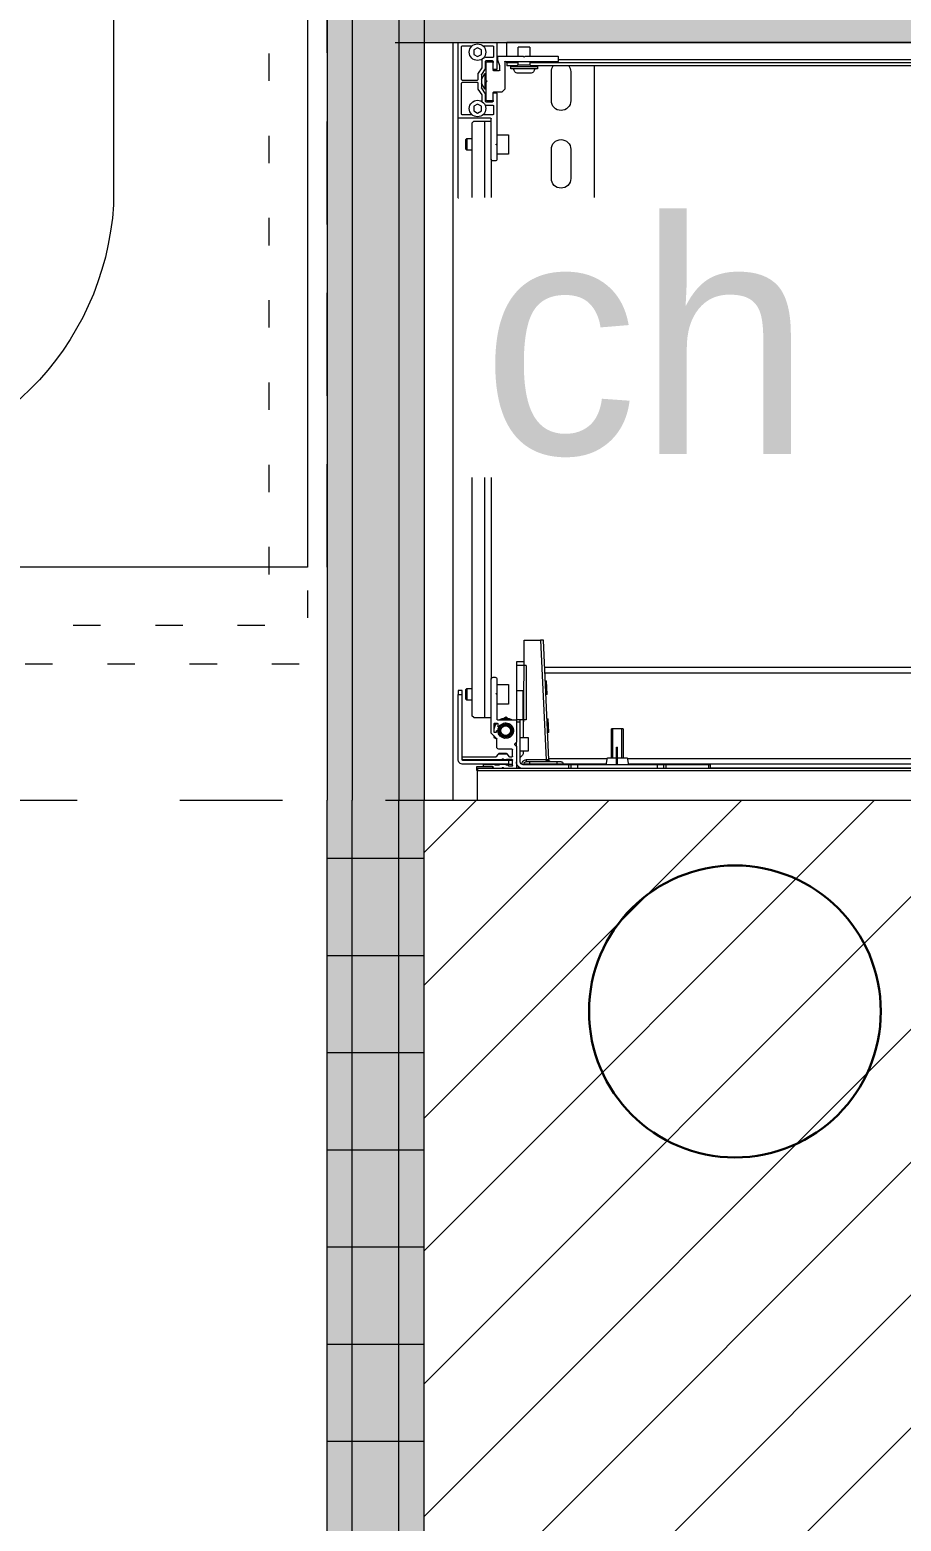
# Model space of a CAD drawing. Header units: centimetres. Extents: x 2738 to 7810, y 2495 to 5758.
# Drawn here: x 4550.1 to 4595, y 4009.3 to 4086 of the extents above; entities that cross this region are included whole.
import ezdxf

# ---------------------------------------------------------------- set-up
doc = ezdxf.new("R2010")
doc.units = ezdxf.units.CM
doc.header["$LTSCALE"] = 12.7
for name, pattern in [('Style de ligne -1', [0.83328, 0.41656, -0.41672]), ('Style de ligne -11', [0.694444, 0.41656, -0.277884]), ('Style de ligne -13', [0.295276, 0.19685, -0.098425]), ('Style de ligne -19', [0.333333, 0.111111, -0.222222])]:
    doc.linetypes.add(name, pattern=pattern)
for name, color, linetype, lineweight in [('B aménagement intérieur', 7, 'Continuous', 5), ('B Faux plafonds', 7, 'Continuous', 5), ('B GÈnÈral', 7, 'Continuous', 5), ('B Général', 7, 'Continuous', 5), ('C ANNOTATIONS-prestations', 7, 'Continuous', 5), ('F REMPLISSAGE-vert clair', 7, 'Continuous', 13), ('F REMPLISSAGE-vert clair-1', 7, 'Continuous', 5), ('F REMPLISSAGE-vert foncÈ', 7, 'Continuous', 5), ('F REMPLISSAGE-vert foncé', 7, 'Continuous', 13), ('F REMPLISSAGE-vert hachurÈ', 7, 'Continuous', 5), ('F REMPLISSAGE-vert hachuré', 7, 'Continuous', 13), ('prlm-ELEC-CFO', 1, 'Continuous', 25)]:
    doc.layers.add(name, color=color, linetype=linetype, lineweight=lineweight)
doc.layers.add('B faience', color=7, linetype='Style de ligne -11', lineweight=13, true_color=0x0040ff)
doc.styles.add('prlm-elec-cfo', font='comic.ttf', dxfattribs={"height": 12})
pattern_1 = [(180, (4771.9086, 3368.396), (5e-14, 5), [])]

# ---------------------------------------------------------------- blocks, each defined once
blk = doc.blocks.new('G 100_80')
at = {"layer": 'B Général', "color": 7, "linetype": 'Continuous', "lineweight": 5}
blk.add_line((48.52, 43.75), (48.52, -43.75), dxfattribs=at)
at = {"layer": 'B Général', "color": 7, "linetype": 'Continuous', "lineweight": 5, "flags": 128}
blk.add_lwpolyline([(9.5, -45), (9.5, 45), (48.52, 45), (48.52, -45)], close=True, dxfattribs=at)
at = {"layer": 'C ANNOTATIONS-prestations', "lineweight": 5}
for p, q in [((46.87, 43.75), (46.87, -43.75)), ((46.97, -43.75), (46.97, 43.75)), ((9.5, 42.25), (9.5, -42.25)), ((10.55, 41.05), (10.55, -41.05)), ((10.7, 41), (10.7, -41)), ((10.4, 39.6), (10.4, -39.6)), ((46.65, 1.6), (46.65, -35.984)), ((46.85, 1.667), (46.85, -31.75)), ((41.65, -40.287), (41.65, 1.325)), ((41.95, -40.274), (41.95, 1.325)), ((46.35, -36.044), (46.35, 1.5)), ((46.67, -31.75), (46.67, -31.85)), ((46.87, -31.75), (46.67, -31.75)), ((46.67, -31.85), (46.67, -34.033)), ((46.67, -31.85), (46.87, -31.85)), ((46.87, -34.033), (46.67, -34.033)), ((46.67, -34.033), (46.67, -34.168)), ((46.67, -34.168), (46.67, -34.5)), ((46.67, -34.168), (46.87, -34.168)), ((46.67, -34.5), (46.67, -38.6)), ((46.67, -34.5), (46.87, -34.5)), ((46.32, -36.05), (46.67, -35.98)), ((46.32, -36.55), (46.32, -36.05)), ((44.82, -36.25), (44.82, -36.85)), ((44.82, -36.25), (46.32, -36.25)), ((46.32, -36.311), (44.82, -36.311)), ((46.32, -36.789), (44.82, -36.789)), ((45.911, -36.55), (45.775, -36.55)), ((45.775, -36.6), (45.775, -36.55)), ((45.911, -36.6), (45.775, -36.6)), ((46.67, -36.55), (45.911, -36.55)), ((45.911, -36.6), (45.911, -36.55)), ((46.67, -36.6), (45.911, -36.6)), ((46.32, -37.05), (46.32, -36.6)), ((46.32, -36.85), (44.82, -36.85)), ((46.67, -37.12), (46.32, -37.05)), ((46.35, -40.074), (46.35, -37.056)), ((46.65, -37.116), (46.65, -39.35)), ((10.7, -37.75), (17.5, -37.75)), ((17.5, -37.75), (18, -38.25)), ((18, -38.25), (18, -43.05)), ((11, -38.95), (12.5, -38.95)), ((15, -38.95), (16.5, -38.95)), ((46.67, -38.6), (46.67, -38.932)), ((46.67, -38.6), (46.87, -38.6)), ((46.67, -38.932), (46.67, -39.067)), ((46.87, -38.932), (46.67, -38.932)), ((46.67, -39.067), (46.67, -41.4)), ((46.67, -39.067), (46.87, -39.067)), ((10.2, -41.3), (10.2, -39.63)), ((10.23, -39.6), (10.47, -39.6)), ((10.5, -39.63), (10.5, -42.29)), ((46.52, -39.45), (46.52, -39.65)), ((46.52, -39.65), (46.52, -41.05)), ((46.62, -39.65), (46.52, -39.65)), ((46.67, -39.35), (46.62, -39.35)), ((46.62, -39.65), (46.62, -39.35)), ((46.62, -39.65), (46.67, -39.65)), ((46.62, -41.05), (46.62, -39.65)), ((10.7, -40.67), (10.75, -40.67)), ((10.75, -40.67), (10.75, -42.03)), ((10.75, -40.67), (10.85, -40.67)), ((10.85, -40.67), (10.85, -42.03)), ((12.5, -39.95), (11, -39.95)), ((16.5, -39.95), (15, -39.95)), ((46.413, -40.071), (40.27, -40.35)), ((40.27, -40.5), (46.42, -40.221)), ((40.27, -40.35), (40.27, -40.5)), ((40.27, -41.351), (40.27, -40.5)), ((43.056, -40.173), (42.354, -40.205)), ((42.357, -40.255), (42.354, -40.205)), ((43.056, -40.173), (43.058, -40.223)), ((45.018, -40.084), (44.316, -40.116)), ((44.319, -40.166), (44.316, -40.116)), ((45.018, -40.084), (45.02, -40.134)), ((46.425, -40.07), (46.413, -40.071)), ((46.413, -40.071), (46.42, -40.221)), ((46.42, -40.221), (46.425, -40.22)), ((46.42, -40.221), (46.42, -41.25)), ((9.75, -41.05), (9.75, -41.65)), ((9.75, -41.05), (10.2, -41.05)), ((10.25, -41.35), (10.2, -41.3)), ((10.2, -41.4), (10.25, -41.35)), ((10.2, -42.67), (10.2, -41.4)), ((10.5, -41.05), (10.65, -41.05)), ((10.65, -41.05), (10.75, -40.95)), ((10.65, -41.65), (10.65, -41.05)), ((11.08, -41.025), (11.08, -41.675)), ((44.47, -41.36), (40.27, -41.351)), ((41.37, -41.353), (41.37, -41.75)), ((41.57, -41.25), (44.37, -41.25)), ((41.57, -41.25), (41.57, -41.75)), ((42.87, -41.4), (42.87, -41.75)), ((44.37, -41.4), (42.87, -41.4)), ((44.37, -41.25), (44.37, -41.4)), ((44.37, -41.4), (44.37, -41.55)), ((44.37, -41.4), (45.27, -41.4)), ((44.472, -41.4), (44.47, -41.36)), ((45.27, -41.15), (45.97, -41.15)), ((45.27, -41.55), (45.27, -41.15)), ((45.97, -41.15), (45.97, -41.55)), ((45.97, -41.4), (46.067, -41.4)), ((46.42, -41.25), (46.52, -41.25)), ((46.52, -41.05), (46.52, -41.25)), ((46.62, -41.05), (46.52, -41.05)), ((46.67, -41.05), (46.62, -41.05)), ((46.62, -41.35), (46.62, -41.05)), ((46.62, -41.35), (46.67, -41.35)), ((10.2, -41.65), (9.75, -41.65)), ((10.65, -41.65), (10.5, -41.65)), ((10.55, -41.65), (10.55, -42.25)), ((10.75, -41.75), (10.65, -41.65)), ((10.7, -41.7), (10.7, -42.25)), ((10.75, -42.03), (10.7, -42.03)), ((10.85, -42.03), (10.75, -42.03)), ((14.25, -42.15), (15.25, -42.15)), ((14.25, -42.75), (14.25, -42.15)), ((15.25, -42.15), (15.25, -42.75)), ((41.37, -41.75), (41.57, -41.75)), ((41.57, -41.75), (42.87, -41.75)), ((42.55, -42.15), (43.55, -42.15)), ((42.55, -42.75), (42.55, -42.15)), ((42.87, -41.75), (44.37, -41.75)), ((43.55, -42.15), (43.55, -42.75)), ((44.278, -42.2), (44.22, -42.3)), ((44.37, -41.55), (44.37, -41.75)), ((44.47, -41.55), (44.37, -41.55)), ((44.37, -41.75), (44.4, -41.75)), ((44.37, -42.72), (44.37, -41.78)), ((44.4, -41.75), (45.508, -41.75)), ((46.52, -41.55), (44.47, -41.55)), ((44.47, -41.75), (44.47, -41.55)), ((45.114, -41.95), (44.726, -41.95)), ((45.732, -41.75), (45.508, -41.75)), ((45.529, -41.759), (45.599, -41.829)), ((45.641, -41.829), (45.711, -41.759)), ((45.732, -41.75), (46.84, -41.75)), ((45.87, -41.98), (45.87, -42.66)), ((46.24, -41.95), (45.9, -41.95)), ((46.133, -42.221), (46.257, -42.134)), ((46.27, -42.109), (46.27, -41.98)), ((46.4, -41.98), (46.4, -42.252)), ((46.72, -41.95), (46.43, -41.95)), ((46.45, -41.95), (46.45, -42.15)), ((46.45, -42.15), (46.45, -44.5)), ((46.45, -42.15), (46.65, -42.15)), ((46.65, -42.15), (46.65, -41.95)), ((46.65, -42.15), (46.65, -44.5)), ((46.661, -42.249), (46.7, -42.21)), ((46.7, -42.15), (46.7, -42.251)), ((46.72, -42.15), (46.7, -42.15)), ((46.75, -41.98), (46.75, -42.12)), ((46.765, -41.65), (46.87, -41.65)), ((46.84, -41.75), (46.87, -41.75)), ((9.5, -42.78), (9.5, -42.25)), ((10.2, -42.25), (9.5, -42.25)), ((9.5, -44.72), (9.5, -42.78)), ((9.53, -42.75), (10.87, -42.75)), ((9.68, -43.467), (9.68, -42.96)), ((9.71, -42.93), (10.24, -42.93)), ((10.395, -42.7), (10.23, -42.7)), ((10.27, -42.96), (10.27, -43.306)), ((10.695, -42.601), (10.405, -42.698)), ((10.45, -42.98), (10.45, -43.32)), ((10.87, -42.95), (10.48, -42.95)), ((10.55, -42.25), (10.5, -42.25)), ((10.5, -42.35), (11.9, -42.35)), ((10.5, -43.27), (10.5, -42.98)), ((10.55, -42.25), (10.7, -42.25)), ((10.92, -42.6), (10.705, -42.6)), ((10.87, -42.95), (10.92, -42.95)), ((10.9, -42.78), (10.9, -42.92)), ((10.95, -42.92), (10.95, -42.63)), ((11.9, -42.35), (12.05, -42.5)), ((12.05, -42.5), (12.05, -42.92)), ((12.08, -42.95), (12.13, -42.95)), ((12.1, -42.92), (12.1, -42.78)), ((12.13, -42.75), (14.7, -42.75)), ((12.52, -42.95), (12.13, -42.95)), ((12.5, -42.98), (12.5, -43.27)), ((12.55, -43.32), (12.55, -42.98)), ((12.73, -43.28), (12.73, -42.96)), ((12.76, -42.93), (13.19, -42.93)), ((13.22, -42.96), (13.22, -43.467)), ((14.7, -42.75), (14.729, -42.779)), ((14.7, -42.75), (14.8, -42.75)), ((14.771, -42.779), (14.8, -42.75)), ((14.8, -42.75), (15.5, -42.75)), ((15.6, -42.85), (15.6, -42.95)), ((42.17, -42.95), (42.17, -42.85)), ((42.27, -42.75), (42.958, -42.75)), ((42.958, -42.75), (43.082, -42.75)), ((42.979, -42.759), (42.999, -42.779)), ((43.041, -42.779), (43.061, -42.759)), ((43.082, -42.75), (44.34, -42.75)), ((44.22, -42.3), (44.278, -42.4)), ((44.54, -42.87), (44.54, -42.74)), ((44.54, -42.854), (44.566, -42.9)), ((44.57, -42.71), (44.68, -42.71)), ((44.99, -42.9), (44.57, -42.9)), ((44.71, -42.68), (44.71, -42.657)), ((44.92, -42.729), (44.92, -42.76)), ((44.95, -42.79), (44.99, -42.79)), ((45.02, -42.82), (45.02, -42.87)), ((45.321, -42.769), (45.049, -43.041)), ((45.184, -42.906), (45.27, -42.906)), ((45.27, -42.906), (45.328, -42.806)), ((45.77, -42.76), (45.342, -42.76)), ((46.07, -42.27), (46.09, -42.25)), ((46.07, -42.63), (46.07, -42.27)), ((46.07, -42.293), (46.12, -42.293)), ((46.07, -42.607), (46.12, -42.607)), ((46.09, -42.65), (46.07, -42.63)), ((46.09, -42.65), (46.09, -42.25)), ((46.09, -42.25), (46.12, -42.25)), ((46.12, -42.65), (46.09, -42.65)), ((46.12, -42.654), (46.12, -42.246)), ((46.257, -42.766), (46.133, -42.679)), ((46.27, -44.52), (46.27, -42.791)), ((46.371, -42.429), (46.411, -42.388)), ((46.411, -42.512), (46.371, -42.471)), ((46.4, -42.25), (46.45, -42.25)), ((46.4, -42.293), (46.45, -42.293)), ((46.4, -42.607), (46.45, -42.607)), ((46.45, -42.65), (46.4, -42.65)), ((46.4, -42.827), (46.4, -42.653)), ((46.42, -42.28), (46.42, -42.367)), ((46.42, -42.533), (46.42, -42.625)), ((46.42, -42.855), (46.42, -44.45)), ((46.65, -42.595), (46.65, -42.31)), ((46.65, -43.42), (46.65, -42.885)), ((46.661, -42.287), (46.661, -42.249)), ((46.661, -42.65), (46.661, -42.618)), ((46.7, -42.69), (46.661, -42.65)), ((46.7, -42.654), (46.7, -42.826)), ((46.77, -42.98), (46.77, -43.42)), ((46.77, -43.78), (46.77, -42.98)), ((46.77, -42.98), (46.87, -42.98)), ((46.84, -42.95), (46.8, -42.95)), ((46.821, -42.429), (46.87, -42.379)), ((46.87, -42.521), (46.821, -42.471)), ((46.835, -42.486), (46.835, -42.414)), ((9.885, -43.55), (9.769, -43.75)), ((9.769, -43.75), (9.885, -43.95)), ((10.115, -43.55), (9.885, -43.55)), ((10.231, -43.75), (10.115, -43.55)), ((10.115, -43.95), (10.231, -43.75)), ((10.364, -43.53), (10.786, -43.53)), ((10.48, -43.35), (10.841, -43.35)), ((11.45, -43.3), (10.53, -43.3)), ((10.803, -43.535), (11.088, -43.725)), ((10.858, -43.355), (11.142, -43.545)), ((11.1, -43.377), (11.1, -43.3)), ((11.1, -43.377), (11.9, -43.377)), ((11.4, -43.55), (11.1, -43.377)), ((11.105, -43.73), (11.41, -43.73)), ((11.159, -43.55), (11.841, -43.55)), ((11.177, -43.3), (11.177, -43.421)), ((11.45, -43.3), (11.5, -43.25)), ((11.5, -43.25), (11.55, -43.3)), ((12.47, -43.3), (11.55, -43.3)), ((11.59, -43.73), (11.904, -43.73)), ((11.9, -43.377), (11.6, -43.55)), ((11.823, -43.3), (11.823, -43.421)), ((11.858, -43.545), (12.15, -43.35)), ((11.9, -43.3), (11.9, -43.377)), ((11.904, -43.73), (12.197, -43.535)), ((12.15, -43.35), (12.52, -43.35)), ((12.214, -43.53), (12.536, -43.53)), ((12.785, -43.55), (12.669, -43.75)), ((12.669, -43.75), (12.785, -43.95)), ((13.015, -43.55), (12.785, -43.55)), ((13.131, -43.75), (13.015, -43.55)), ((13.015, -43.95), (13.131, -43.75)), ((13.4, -43.08), (13.4, -44.72)), ((15.5, -43.05), (13.43, -43.05)), ((13.55, -43.4), (13.55, -43.05)), ((13.55, -43.4), (44.25, -43.4)), ((13.55, -43.95), (13.55, -43.4)), ((15.5, -43.05), (42.27, -43.05)), ((45.028, -43.05), (42.27, -43.05)), ((44.25, -43.4), (44.25, -43.05)), ((44.25, -43.95), (44.25, -43.4)), ((46.74, -43.45), (46.68, -43.45)), ((46.87, -43.75), (46.97, -43.75)), ((46.97, -43.75), (46.97, -43.78)), ((47.42, -43.75), (46.97, -43.75)), ((9.68, -44.54), (9.68, -44.033)), ((9.885, -43.95), (10.115, -43.95)), ((11.44, -44.54), (11.44, -43.76)), ((11.56, -43.76), (11.56, -44.54)), ((12.785, -43.95), (13.015, -43.95)), ((13.22, -44.033), (13.22, -44.54)), ((13.65, -44.05), (13.55, -43.95)), ((13.65, -44.05), (44.15, -44.05)), ((14.45, -44.3), (14.45, -44.05)), ((14.45, -44.3), (15.05, -44.3)), ((14.5, -44.35), (14.45, -44.3)), ((15, -44.35), (14.5, -44.35)), ((15.05, -44.3), (15, -44.35)), ((15.05, -44.05), (15.05, -44.3)), ((18, -44.25), (17.5, -44.75)), ((18, -44.05), (18, -44.25)), ((42.75, -44.3), (42.75, -44.05)), ((42.75, -44.3), (43.35, -44.3)), ((42.8, -44.35), (42.75, -44.3)), ((43.3, -44.35), (42.8, -44.35)), ((43.35, -44.3), (43.3, -44.35)), ((43.35, -44.05), (43.35, -44.3)), ((44.25, -43.95), (44.15, -44.05)), ((46.97, -43.78), (46.77, -43.78)), ((9.5, -44.75), (9.5, -44.72)), ((9.53, -44.75), (9.5, -44.75)), ((13.37, -44.75), (9.53, -44.75)), ((11.41, -44.57), (9.71, -44.57)), ((13.19, -44.57), (11.59, -44.57)), ((17.5, -44.75), (13.37, -44.75)), ((43.05, -44.55), (42.85, -44.55)), ((42.85, -44.55), (42.85, -44.75)), ((42.85, -44.75), (43.05, -44.75)), ((46.4, -44.55), (43.05, -44.55)), ((43.05, -44.75), (43.05, -44.55)), ((46.4, -44.75), (43.05, -44.75)), ((46.32, -44.55), (46.3, -44.55))]:
    blk.add_line(p, q, dxfattribs=at)
at = {"layer": 'C ANNOTATIONS-prestations'}
blk.add_line((48.52, -43.75), (47.42, -43.75), dxfattribs=at)
at = {"layer": 'C ANNOTATIONS-prestations', "lineweight": 5, "flags": 128}
for points in [[(10.7, -39.05, -0.080612), (10.842, -38.976, -0.080612), (11, -38.95)], [(12.5, -38.95, -0.414214), (13, -39.45, -0.414214), (12.5, -39.95)], [(15, -39.95, -0.414214), (14.5, -39.45, -0.414214), (15, -38.95)], [(16.5, -38.95, -0.414214), (17, -39.45, -0.414214), (16.5, -39.95)], [(10.2, -39.63, -0.198912), (10.209, -39.609, -0.198912), (10.23, -39.6)], [(10.47, -39.6, -0.198912), (10.491, -39.609, -0.198912), (10.5, -39.63)], [(11, -39.95, -0.080612), (10.842, -39.924, -0.080612), (10.7, -39.85)], [(46.52, -39.45, -0.198912), (46.549, -39.379, -0.198912), (46.62, -39.35)], [(46.52, -39.97, -0.193016), (46.492, -40.039, -0.193016), (46.425, -40.07)], [(10.85, -40.827, -0.218554), (11.01, -40.873, -0.218554), (11.08, -41.025)], [(10.85, -40.826, -0.003145), (10.853, -40.826, -0.003145), (10.855, -40.826)], [(46.067, -41.4, -0.109774), (46.151, -41.419, -0.109774), (46.22, -41.472)], [(46.663, -41.445, -0.227222), (46.495, -41.406, -0.227222), (46.42, -41.25)], [(46.62, -41.35, -0.198912), (46.549, -41.321, -0.198912), (46.52, -41.25)], [(46.87, -41.4, -0.198912), (46.767, -41.647, -0.198912), (46.52, -41.75)], [(46.67, -41.4, -0.198912), (46.626, -41.506, -0.198912), (46.52, -41.55)], [(11.08, -41.675, -0.218554), (11.01, -41.827, -0.218554), (10.85, -41.873)], [(10.855, -41.873, -0.003145), (10.853, -41.874, -0.003145), (10.85, -41.874)], [(44.37, -42.646, -0.14145), (44.27, -42.3, -0.14145), (44.37, -41.954)], [(44.37, -42.54, -0.103148), (44.32, -42.3, -0.103148), (44.37, -42.06)], [(44.37, -41.78, -0.198912), (44.379, -41.759, -0.198912), (44.4, -41.75)], [(44.697, -42.632, -0.366532), (44.556, -42.134, -0.366532), (45.023, -41.913, -0.366532), (45.318, -42.338, -0.366532), (44.948, -42.699)], [(45.508, -41.75, -0.098491), (45.519, -41.752, -0.098491), (45.529, -41.759)], [(45.641, -41.829, -0.198912), (45.62, -41.837, -0.198912), (45.599, -41.829)], [(45.711, -41.759, -0.098491), (45.721, -41.752, -0.098491), (45.732, -41.75)], [(45.87, -41.98, -0.198912), (45.879, -41.959, -0.198912), (45.9, -41.95)], [(46.302, -41.55, -0.028434), (46.259, -41.513, -0.028434), (46.22, -41.472)], [(46.24, -41.95, -0.198912), (46.261, -41.959, -0.198912), (46.27, -41.98)], [(46.27, -42.109, -0.120588), (46.267, -42.123, -0.120588), (46.257, -42.134)], [(46.4, -41.98, -0.198912), (46.409, -41.959, -0.198912), (46.43, -41.95)], [(46.72, -41.95, -0.198912), (46.741, -41.959, -0.198912), (46.75, -41.98)], [(46.75, -42.12, -0.198912), (46.741, -42.141, -0.198912), (46.72, -42.15)], [(46.84, -41.75, -0.198912), (46.861, -41.759, -0.198912), (46.87, -41.78)], [(9.5, -42.78, -0.198912), (9.509, -42.759, -0.198912), (9.53, -42.75)], [(9.68, -42.96, -0.198912), (9.689, -42.939, -0.198912), (9.71, -42.93)], [(10.23, -42.7, -0.198912), (10.209, -42.691, -0.198912), (10.2, -42.67)], [(10.24, -42.93, -0.198912), (10.261, -42.939, -0.198912), (10.27, -42.96)], [(10.405, -42.698, -0.040241), (10.4, -42.7, -0.040241), (10.395, -42.7)], [(10.45, -42.98, -0.198912), (10.459, -42.959, -0.198912), (10.48, -42.95)], [(10.5, -42.35, -0.414214), (10.47, -42.32, -0.414214), (10.5, -42.29)], [(10.5, -42.98, -0.198912), (10.509, -42.959, -0.198912), (10.53, -42.95)], [(10.695, -42.601, -0.040241), (10.7, -42.6, -0.040241), (10.705, -42.6)], [(10.87, -42.75, -0.198912), (10.891, -42.759, -0.198912), (10.9, -42.78)], [(10.9, -42.92, -0.198912), (10.891, -42.941, -0.198912), (10.87, -42.95)], [(10.92, -42.6, -0.198912), (10.941, -42.609, -0.198912), (10.95, -42.63)], [(10.95, -42.92, -0.198912), (10.941, -42.941, -0.198912), (10.92, -42.95)], [(12.08, -42.95, -0.198912), (12.059, -42.941, -0.198912), (12.05, -42.92)], [(12.1, -42.78, -0.198912), (12.109, -42.759, -0.198912), (12.13, -42.75)], [(12.13, -42.95, -0.198912), (12.109, -42.941, -0.198912), (12.1, -42.92)], [(12.47, -42.95, -0.198912), (12.491, -42.959, -0.198912), (12.5, -42.98)], [(12.52, -42.95, -0.198912), (12.541, -42.959, -0.198912), (12.55, -42.98)], [(12.73, -42.96, -0.198912), (12.739, -42.939, -0.198912), (12.76, -42.93)], [(13.19, -42.93, -0.198912), (13.211, -42.939, -0.198912), (13.22, -42.96)], [(14.771, -42.779, -0.198912), (14.75, -42.787, -0.198912), (14.729, -42.779)], [(15.5, -42.75, -0.198912), (15.571, -42.779, -0.198912), (15.6, -42.85)], [(15.6, -42.95, -0.198912), (15.571, -43.021, -0.198912), (15.5, -43.05)], [(42.17, -42.85, -0.198912), (42.199, -42.779, -0.198912), (42.27, -42.75)], [(42.27, -43.05, -0.198912), (42.199, -43.021, -0.198912), (42.17, -42.95)], [(42.958, -42.75, -0.098491), (42.969, -42.752, -0.098491), (42.979, -42.759)], [(43.041, -42.779, -0.198912), (43.02, -42.787, -0.198912), (42.999, -42.779)], [(43.061, -42.759, -0.098491), (43.071, -42.752, -0.098491), (43.082, -42.75)], [(44.37, -42.72, -0.198912), (44.361, -42.741, -0.198912), (44.34, -42.75)], [(44.54, -42.74, -0.198912), (44.549, -42.719, -0.198912), (44.57, -42.71)], [(44.92, -42.9, -0.085942), (44.718, -42.865, -0.085942), (44.54, -42.764)], [(44.67, -42.9, -0.02871), (44.603, -42.867, -0.02871), (44.54, -42.827)], [(44.57, -42.9, -0.198912), (44.549, -42.891, -0.198912), (44.54, -42.87)], [(44.71, -42.68, -0.198912), (44.701, -42.701, -0.198912), (44.68, -42.71)], [(44.697, -42.632, -0.122946), (44.706, -42.643, -0.122946), (44.71, -42.657)], [(44.92, -42.7, -0.074153), (44.803, -42.683, -0.074153), (44.697, -42.632)], [(44.92, -42.729, -0.189855), (44.928, -42.708, -0.189855), (44.948, -42.699)], [(44.948, -42.699, -0.008728), (44.934, -42.7, -0.008728), (44.92, -42.7)], [(44.95, -42.79, -0.198912), (44.929, -42.781, -0.198912), (44.92, -42.76)], [(45.009, -42.893, -0.018566), (44.965, -42.898, -0.018566), (44.92, -42.9)], [(44.99, -42.79, -0.198912), (45.011, -42.799, -0.198912), (45.02, -42.82)], [(45.02, -42.87, -0.198912), (45.011, -42.891, -0.198912), (44.99, -42.9)], [(45.379, -42.76, -0.041018), (45.298, -42.829, -0.041018), (45.207, -42.883)], [(45.321, -42.769, -0.098491), (45.331, -42.762, -0.098491), (45.342, -42.76)], [(45.87, -42.66, -0.198912), (45.841, -42.731, -0.198912), (45.77, -42.76)], [(46.12, -42.246, -0.120588), (46.123, -42.232, -0.120588), (46.133, -42.221)], [(46.133, -42.679, -0.120588), (46.123, -42.668, -0.120588), (46.12, -42.654)], [(46.257, -42.766, -0.120588), (46.267, -42.777, -0.120588), (46.27, -42.791)], [(46.371, -42.471, -0.198912), (46.362, -42.45, -0.198912), (46.371, -42.429)], [(46.42, -42.28, -0.155096), (46.406, -42.269, -0.155096), (46.4, -42.252)], [(46.4, -42.653, -0.155096), (46.406, -42.636, -0.155096), (46.42, -42.625)], [(46.42, -42.855, -0.155096), (46.406, -42.844, -0.155096), (46.4, -42.827)], [(46.42, -42.367, -0.098491), (46.418, -42.378, -0.098491), (46.411, -42.388)], [(46.411, -42.512, -0.098491), (46.418, -42.522, -0.098491), (46.42, -42.533)], [(46.661, -42.249, -0.013224), (46.655, -42.25, -0.013224), (46.65, -42.25)], [(46.65, -42.31, -0.17724), (46.657, -42.291, -0.17724), (46.675, -42.28)], [(46.675, -42.625, -0.17724), (46.657, -42.614, -0.17724), (46.65, -42.595)], [(46.65, -42.65, -0.013224), (46.655, -42.65, -0.013224), (46.661, -42.65)], [(46.65, -42.885, -0.17724), (46.657, -42.866, -0.17724), (46.675, -42.855)], [(46.7, -42.251, -0.17724), (46.693, -42.27, -0.17724), (46.675, -42.28)], [(46.675, -42.625, -0.17724), (46.693, -42.635, -0.17724), (46.7, -42.654)], [(46.7, -42.826, -0.17724), (46.693, -42.845, -0.17724), (46.675, -42.855)], [(46.77, -42.98, -0.198912), (46.779, -42.959, -0.198912), (46.8, -42.95)], [(46.821, -42.471, -0.198912), (46.812, -42.45, -0.198912), (46.821, -42.429)], [(46.87, -42.92, -0.198912), (46.861, -42.941, -0.198912), (46.84, -42.95)], [(9.68, -43.47, -0.01196), (9.68, -43.469, -0.01196), (9.68, -43.467)], [(10.27, -43.306, -0.123554), (10.258, -43.354, -0.123554), (10.225, -43.39)], [(10.48, -43.35, -0.198912), (10.459, -43.341, -0.198912), (10.45, -43.32)], [(10.53, -43.3, -0.198912), (10.509, -43.291, -0.198912), (10.5, -43.27)], [(10.786, -43.53, -0.073633), (10.795, -43.531, -0.073633), (10.803, -43.535)], [(10.841, -43.35, -0.073633), (10.85, -43.351, -0.073633), (10.858, -43.355)], [(11.105, -43.73, -0.073633), (11.096, -43.729, -0.073633), (11.088, -43.725)], [(11.159, -43.55, -0.073633), (11.15, -43.549, -0.073633), (11.142, -43.545)], [(11.41, -43.73, -0.198912), (11.431, -43.739, -0.198912), (11.44, -43.76)], [(11.56, -43.76, -0.198912), (11.569, -43.739, -0.198912), (11.59, -43.73)], [(11.858, -43.545, -0.073633), (11.85, -43.549, -0.073633), (11.841, -43.55)], [(12.197, -43.535, -0.073633), (12.205, -43.531, -0.073633), (12.214, -43.53)], [(12.5, -43.27, -0.198912), (12.491, -43.291, -0.198912), (12.47, -43.3)], [(12.55, -43.32, -0.198912), (12.541, -43.341, -0.198912), (12.52, -43.35)], [(12.758, -43.349, -0.095961), (12.737, -43.317, -0.095961), (12.73, -43.28)], [(13.22, -43.467, -0.01196), (13.22, -43.469, -0.01196), (13.22, -43.47)], [(13.4, -43.08, -0.198912), (13.409, -43.059, -0.198912), (13.43, -43.05)], [(45.049, -43.041, -0.098491), (45.039, -43.048, -0.098491), (45.028, -43.05)], [(46.68, -43.45, -0.198912), (46.659, -43.441, -0.198912), (46.65, -43.42)], [(46.77, -43.42, -0.198912), (46.761, -43.441, -0.198912), (46.74, -43.45)], [(9.68, -44.033, -0.01196), (9.68, -44.031, -0.01196), (9.68, -44.03)], [(13.22, -44.03, -0.01196), (13.22, -44.031, -0.01196), (13.22, -44.033)], [(46.42, -44.45, -0.198912), (46.391, -44.521, -0.198912), (46.32, -44.55)], [(46.65, -44.5, -0.198912), (46.577, -44.677, -0.198912), (46.4, -44.75)], [(46.45, -44.5, -0.198912), (46.435, -44.535, -0.198912), (46.4, -44.55)], [(9.53, -44.75, -0.198912), (9.509, -44.741, -0.198912), (9.5, -44.72)], [(9.71, -44.57, -0.198912), (9.689, -44.561, -0.198912), (9.68, -44.54)], [(11.44, -44.54, -0.198912), (11.431, -44.561, -0.198912), (11.41, -44.57)], [(11.59, -44.57, -0.198912), (11.569, -44.561, -0.198912), (11.56, -44.54)], [(13.22, -44.54, -0.198912), (13.211, -44.561, -0.198912), (13.19, -44.57)], [(13.4, -44.72, -0.198912), (13.391, -44.741, -0.198912), (13.37, -44.75)], [(46.3, -44.55, -0.198912), (46.279, -44.541, -0.198912), (46.27, -44.52)]]:
    blk.add_lwpolyline(points, format="xyb", dxfattribs=at)
at = {"layer": 'C ANNOTATIONS-prestations', "lineweight": 5}
for centre, radius in [((44.92, -42.3), 0.35), ((44.92, -42.3), 0.3), ((44.92, -42.3), 0.25), ((10, -43.75), 0.425), ((12.9, -43.75), 0.425)]:
    blk.add_circle(centre, radius, dxfattribs=at)
for points, knots in [([(46.425, -40.22), (46.423, -40.181), (46.422, -40.129), (46.422, -40.102), (46.422, -40.083), (46.423, -40.074), (46.424, -40.072), (46.424, -40.07), (46.424, -40.07), (46.424, -40.07), (46.425, -40.07)], [0, 0, 0, 1, 2, 3, 4, 5, 6, 7, 7, 8, 8, 8]), ([(46.52, -39.97), (46.52, -40.004), (46.513, -40.068), (46.501, -40.117), (46.491, -40.146), (46.48, -40.171), (46.467, -40.191), (46.457, -40.203), (46.447, -40.212), (46.433, -40.219), (46.426, -40.22), (46.425, -40.22), (46.425, -40.22)], [0, 0, 0, 1, 2, 3, 4, 5, 6, 7, 8, 9, 9, 10, 10, 10])]:
    blk.add_open_spline(points, degree=2, knots=knots, dxfattribs=at)
blk = doc.blocks.new('Groupe-4-1')
at = {"layer": 'B Général', "color": 252, "linetype": 'Style de ligne -19', "lineweight": 5, "true_color": 0x989898, "flags": 128}
for points in [[(-40, -40), (-40, 40), (40, 40), (40, -40)], [(-38, -38), (-38, 38), (38, 38), (38, -38)]]:
    blk.add_lwpolyline(points, close=True, dxfattribs=at)
blk = doc.blocks.new('Douche pointillée')
at = {"layer": 'B Général', "color": 252, "true_color": 0x989898}
blk.add_blockref('Groupe-4-1', (0, 0), dxfattribs=at)
blk = doc.blocks.new('Baignoire 75_170')
at = {"layer": 'B faience', "lineweight": 18, "flags": 128}
blk.add_lwpolyline([(-85, 38.5), (-85, -37.5), (86, -37.5)], dxfattribs=at)
at = {"layer": 'B Général', "color": 7, "linetype": 'Continuous', "lineweight": 5, "flags": 128}
blk.add_lwpolyline([(-84, -36.5), (-84, 38.5), (86, 38.5), (86, -36.5)], close=True, dxfattribs=at)
blk.add_lwpolyline([(-74, -17.85), (-74, 19.85, -0.379059), (-60.25, 33.6), (62.5, 33.6, -0.377778), (76, 20.1), (76, -17.85, -0.374545), (62.25, -31.6), (-60.5, -31.6, -0.392593), (-74, -18.1)], format="xyb", close=True, dxfattribs=at)
at = {"layer": 'B Général', "color": 8, "true_color": 0x767676}
blk.add_blockref('Douche pointillée', (-44, 3.5), dxfattribs=at)
blk = doc.blocks.new('WC-plan-PMR')
at = {"layer": 'B Général', "color": 154, "linetype": 'Style de ligne -1', "true_color": 0x0053a6, "flags": 128}
blk.add_lwpolyline([(-114.5, 112.5), (15.5, 112.5), (15.5, 32.5), (-114.5, 32.5)], close=True, dxfattribs=at)

msp = doc.modelspace()

# ---------------------------------------------------------------- hatches: boundary and pattern name
at = {"layer": 'B Faux plafonds', "linetype": 'Continuous', "lineweight": 5, "true_color": 0xaaaaaa}
h = msp.add_hatch(dxfattribs=at)
h.set_pattern_fill('F_P__SOFFITE', color=253, style=0, pattern_type=2)
h.set_pattern_definition([(45, (4770.242, 3368.6165), (-3.527778, 3.307292), [])])
h.paths.add_polyline_path([(4570.438, 4046.389), (4663.438, 4046.389), (4663.438, 3879.389), (4570.438, 3879.389)])
at = {"layer": 'F REMPLISSAGE-vert hachurÈ', "linetype": 'Continuous', "lineweight": 0, "true_color": 0x99aa00}
for points in [[(4565.438, 3879.389), (4566.738, 3879.389), (4566.738, 4046.389), (4565.438, 4046.389)], [(4566.738, 3879.389), (4569.138, 3879.389), (4569.138, 4046.389), (4566.738, 4046.389)], [(4569.138, 3879.389), (4570.438, 3879.389), (4570.438, 4046.389), (4569.138, 4046.389)]]:
    msp.add_hatch(color=54, dxfattribs=at).paths.add_polyline_path(points)
at = {"layer": 'F REMPLISSAGE-vert hachurÈ', "linetype": 'Continuous', "lineweight": 5, "true_color": 0x004400}
h = msp.add_hatch(dxfattribs=at)
h.set_pattern_fill('90-0_5 HYDROFUGE_0_5', color=98, angle=90, style=0, pattern_type=2)
h.set_pattern_definition(pattern_1)
h.paths.add_polyline_path([(4565.438, 3879.389), (4566.738, 3879.389), (4566.738, 4046.389), (4565.438, 4046.389)])
h = msp.add_hatch(dxfattribs=at)
h.set_pattern_fill('90-0_5 HYDROFUGE_0_5', color=98, angle=90, style=0, pattern_type=2)
h.set_pattern_definition(pattern_1)
h.paths.add_polyline_path([(4566.738, 3879.389), (4569.138, 3879.389), (4569.138, 4046.389), (4566.738, 4046.389)])
h = msp.add_hatch(dxfattribs=at)
h.set_pattern_fill('90-0_5 HYDROFUGE_0_5', color=98, angle=90, style=0, pattern_type=2)
h.set_pattern_definition(pattern_1)
h.paths.add_polyline_path([(4569.138, 3879.389), (4570.438, 3879.389), (4570.438, 4046.389), (4569.138, 4046.389)])

# ---------------------------------------------------------------- linework, layer by layer
at = {"layer": 'B aménagement intérieur', "color": 7, "linetype": 'Style de ligne -13', "lineweight": 5, "flags": 128}
msp.add_lwpolyline([(4570.438, 4046.389), (4663.438, 4046.389), (4663.438, 3879.389), (4570.438, 3879.389)], close=True, dxfattribs=at)
at = {"layer": 'B GÈnÈral', "color": 9, "linetype": 'Continuous', "true_color": 0xc0dcc0}
for points in [[(4568.938, 4085.389), (4568.938, 4092.389), (4664.938, 4085.389), (4664.938, 4092.389)], [(4565.438, 4088.889), (4570.438, 4088.889), (4565.438, 4046.389), (4570.438, 4046.389)]]:
    msp.add_solid(points, dxfattribs=at)
at = {"layer": 'B Général', "color": 98, "linetype": 'Continuous', "lineweight": 13, "true_color": 0x004400}
for p, q in [((4565.438, 4088.889), (4565.438, 4046.389)), ((4570.438, 4088.889), (4570.438, 4046.389)), ((4568.938, 4085.389), (4664.938, 4085.389)), ((4565.438, 3879.389), (4565.438, 4046.389)), ((4570.438, 3879.389), (4570.438, 4046.389))]:
    msp.add_line(p, q, dxfattribs=at)
at = {"layer": 'F REMPLISSAGE-vert clair'}
for p, q in [((4566.738, 4088.889), (4566.738, 4046.389)), ((4569.138, 4088.889), (4569.138, 4046.389))]:
    msp.add_line(p, q, dxfattribs=at)
at = {"layer": 'F REMPLISSAGE-vert clair-1', "color": 9, "linetype": 'Continuous', "true_color": 0xc0dcc0}
msp.add_solid([(4569.138, 4088.889), (4566.738, 4088.889), (4569.138, 4046.389), (4566.738, 4046.389)], dxfattribs=at)
at = {"layer": 'F REMPLISSAGE-vert foncÈ', "color": 54, "linetype": 'Continuous', "true_color": 0x99aa00}
for points in [[(4566.738, 4088.889), (4565.438, 4088.889), (4566.738, 4046.389), (4565.438, 4046.389)], [(4570.438, 4088.889), (4569.138, 4088.889), (4570.438, 4046.389), (4569.138, 4046.389)], [(4568.938, 4086.689), (4568.938, 4085.389), (4664.938, 4086.689), (4664.938, 4085.389)]]:
    msp.add_solid(points, dxfattribs=at)
at = {"layer": 'F REMPLISSAGE-vert foncé', "color": 98, "linetype": 'Continuous', "lineweight": 13, "true_color": 0x004400}
for p, q in [((4565.438, 4088.889), (4565.438, 4046.389)), ((4570.438, 4088.889), (4570.438, 4046.389)), ((4568.938, 4085.389), (4664.938, 4085.389))]:
    msp.add_line(p, q, dxfattribs=at)
at = {"layer": 'F REMPLISSAGE-vert foncé'}
for p, q in [((4566.738, 4088.889), (4566.738, 4046.389)), ((4569.138, 4088.889), (4569.138, 4046.389))]:
    msp.add_line(p, q, dxfattribs=at)
at = {"layer": 'F REMPLISSAGE-vert hachuré', "color": 98, "linetype": 'Continuous', "lineweight": 13, "true_color": 0x004400}
for p, q in [((4565.438, 3879.389), (4565.438, 4046.389)), ((4570.438, 3879.389), (4570.438, 4046.389))]:
    msp.add_line(p, q, dxfattribs=at)
at = {"layer": 'F REMPLISSAGE-vert hachuré'}
for p, q in [((4566.738, 3879.389), (4566.738, 4046.389)), ((4569.138, 3879.389), (4569.138, 4046.389))]:
    msp.add_line(p, q, dxfattribs=at)
at = {"layer": 'prlm-ELEC-CFO', "lineweight": 30}
msp.add_circle((4586.443, 4035.517), 7.514, dxfattribs=at)

# ---------------------------------------------------------------- block references
at = {"layer": 'B aménagement intérieur', "color": 7, "rotation": 270}
msp.add_blockref('G 100_80', (4616.938, 4094.889), dxfattribs=at)
at = {"layer": 'B Général', "color": 7}
for name, p, rotation in [('Baignoire 75_170', (4480.438, 4096.889), 180), ('WC-plan-PMR', (4631.038, 4030.889), 90)]:
    msp.add_blockref(name, p, dxfattribs=dict(at, rotation=rotation))

# ---------------------------------------------------------------- next in the draw order: texts
at = {"layer": 'prlm-ELEC-CFO', "lineweight": 20, "insert": (4581.892, 4070.123), "char_height": 12, "attachment_point": 5, "line_spacing_factor": 0.8, "style": 'prlm-elec-cfo', "bg_fill": 3, "box_fill_scale": 1.1, "bg_fill_color": 256, "bg_fill_transparency": 0}
msp.add_mtext('ch', dxfattribs=at)

doc.saveas('drawing.dxf')
